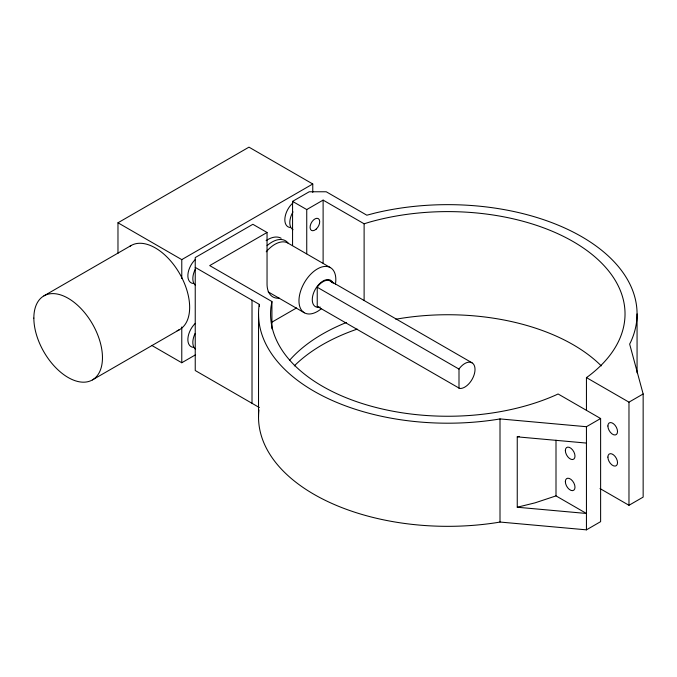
<?xml version="1.0" encoding="UTF-8"?>
<svg xmlns="http://www.w3.org/2000/svg" width="677" height="677" viewBox="0 0 677 677"><rect width="100%" height="100%" fill="white"/><g stroke="black" fill="none" stroke-linecap="round" stroke-linejoin="round"><path stroke-width="1.02" d="M195.238 267.398L259.342 304.405L258.936 306.783A189.272 109.276 0 0 0 496.783 419.478L500.007 418.911L586.443 426.713L600.617 418.521L600.617 521.654L586.443 529.846L500.007 522.043L496.783 522.61A189.272 109.276 0 0 1 258.936 409.907M279.296 298.151A28.07 16.206 -60 0 1 267.043 284.052L267.043 232.482L209.701 265.596L271.917 301.519L270.944 307.231A177.23 102.329 0 0 0 364.251 404.169A177.23 102.329 0 0 0 555.69 395.106L558.085 393.972L600.617 418.521M458.998 388.251L458.998 369.092L459.708 368.051A14.437 8.336 -60 0 1 475.017 369.422A14.437 8.336 -60 0 1 459.708 388.471L317.234 306.402L317.234 287.243L317.936 286.202A14.437 8.336 -60 0 1 331.882 282.47M586.443 410.228L586.443 377.597L588.406 376.217A177.23 102.329 0 0 0 584.801 249.009A177.23 102.329 0 0 0 369.414 222.158L364.116 223.791L323.115 200.113L306.74 209.565L292.566 201.382L292.566 245.582M117.976 253.308L117.976 222.784L248.967 147.154L312.766 183.992L312.766 192.412M43.895 295.874L131.084 245.539M117.976 222.784L181.774 259.621L312.766 183.992M292.566 201.382L309.22 191.769L326.229 191.769L366.832 215.201L375.371 212.967A189.272 109.276 0 0 1 572.598 231.771A189.272 109.276 0 0 1 630.617 342.207L629.644 344.068L643.15 393.972L643.15 497.104L628.975 505.287L600.017 488.566M92.419 379.915L179.608 329.581M151.699 345.388L181.774 362.754L195.509 354.816M271.892 322.176L296.594 307.917M586.443 377.597L628.975 402.155L643.15 393.972M517.253 507.234L586.443 513.471L556.003 495.894L535.058 502.842L517.253 507.234L517.253 436.843L519.267 436.403M517.253 436.843L586.443 443.08M317.234 306.402L317.936 306.622M330.427 267.635L287.877 243.06A26.064 15.046 -60 0 0 266.23 251.802M267.043 232.482L252.868 224.299L195.238 257.573L195.238 370.522L259.342 407.537M330.258 280.963L472.03 362.813M317.234 287.243L458.998 369.092M268.151 291.863L304.362 312.774M637.065 313.925L637.065 372.858M628.975 402.155L628.975 505.287M586.443 426.713L586.443 529.846M556.003 440.211L556.003 495.894M500.007 418.911L500.007 522.043M364.116 223.791L364.116 300.512M323.115 200.113L323.115 263.175M306.74 209.565L306.74 253.765M271.917 301.519L271.917 328.844M259.342 304.405L259.342 306.512M258.529 313.925L258.529 417.057M252.013 300.173L252.013 403.306M181.774 259.621L181.774 278.56M181.774 326.974L181.774 362.754M294.309 365.893A177.23 102.329 0 0 1 357.185 329.115M395.85 319.231A177.23 102.329 0 0 1 601.286 365.893M289.494 360.409A177.23 102.329 0 0 1 346.463 322.472M129.561 246.538A48.516 28.011 60 0 1 179.997 274.244A48.516 28.011 60 0 1 177.112 330.748M193.326 283.511A15.436 8.911 -60 0 1 187.918 274.473A15.436 8.911 -60 0 1 195.281 259.528M193.326 347.352A15.436 8.911 -60 0 1 187.918 338.322A15.436 8.911 -60 0 1 195.281 323.369M290.298 227.523A15.436 8.911 -60 0 1 284.932 218.062A15.436 8.911 -60 0 1 292.929 202.914M266.103 240.64A26.868 15.512 -60 0 1 281.183 238.279M292.997 229.689A15.436 8.911 -60 0 1 292.997 211.867M195.382 285.237A15.436 8.911 -60 0 1 195.086 269.632M195.382 349.078A15.436 8.911 -60 0 1 195.086 333.473M267.093 245.649A26.868 15.512 -60 0 1 288.461 243.534M321.389 308.67A26.064 15.046 -60 0 1 299.014 302.365A26.064 15.046 -60 0 1 318.732 268.202A26.064 15.046 -60 0 1 335.386 284.425M320.255 307.096A15.241 8.801 -60 0 1 315.101 289.646A15.241 8.801 -60 0 1 333.169 283.367M316.142 229.165A6.821 3.935 -60 0 0 318.3 218.603A6.821 3.935 -60 0 0 310.235 225.754A6.821 3.935 -60 0 0 316.142 229.165M565.354 481.652A6.821 3.935 60 0 0 572.59 490.647A6.821 3.935 60 0 0 572.59 481.008A6.821 3.935 60 0 0 565.354 481.652M607.887 425.994A6.821 3.935 60 0 0 615.114 434.989A6.821 3.935 60 0 0 615.114 425.351A6.821 3.935 60 0 0 607.887 425.994M607.887 457.102A6.821 3.935 60 0 0 615.114 466.098A6.821 3.935 60 0 0 615.114 456.45A6.821 3.935 60 0 0 607.887 457.102M565.354 450.552A6.821 3.935 60 0 0 572.59 459.548A6.821 3.935 60 0 0 572.59 449.909A6.821 3.935 60 0 0 565.354 450.552M33.85 318.088A48.516 28.011 60 0 0 85.31 382.107A48.516 28.011 60 0 0 85.31 313.493A48.516 28.011 60 0 0 33.85 318.088"/></g></svg>
